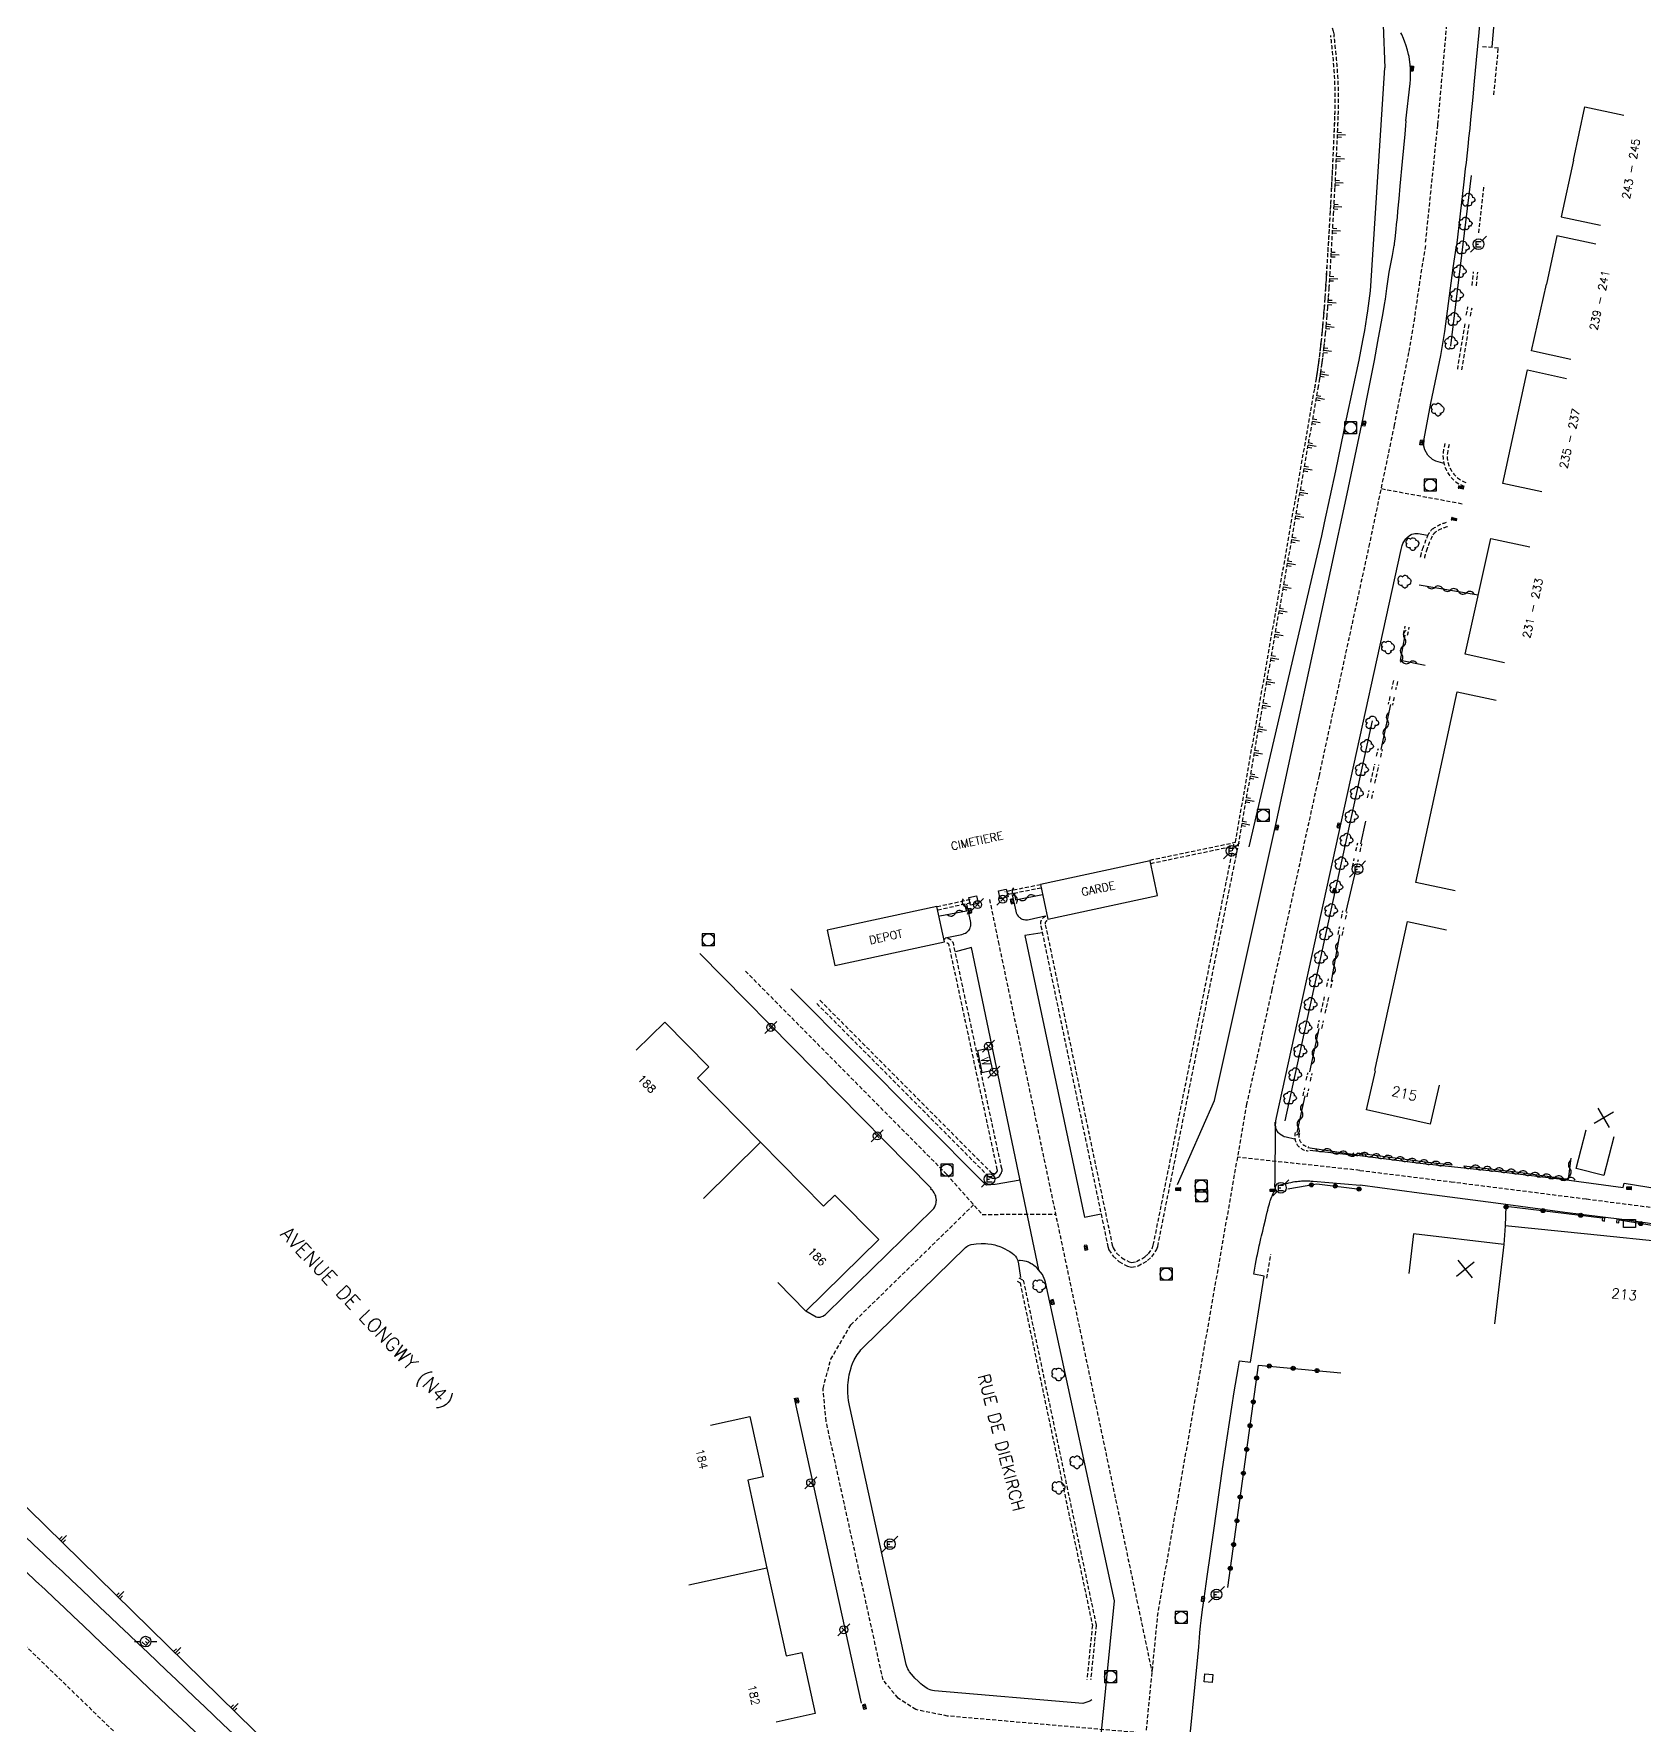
# Model space of a CAD drawing. Header units: millimetres. Extents: x 253999 to 255001, y 43000 to 44000.
# Drawn here: x 254404.2 to 254605.4, y 43141 to 43352.4 of the extents above; entities that cross this region are included whole.
import ezdxf
from ezdxf.enums import TextEntityAlignment as Align

# ---------------------------------------------------------------- set-up
doc = ezdxf.new("R2010")
doc.units = ezdxf.units.MM
doc.linetypes.add('DASHED', pattern=[0.75, 0.5, -0.25])
doc.layers.get('0').update_dxf_attribs({"linetype": 'CONTINUOUS'})
for name, color, linetype in [('W0001', 6, 'DASHED'), ('W0008', 7, 'CONTINUOUS'), ('W0100', 7, 'CONTINUOUS'), ('W0112', 1, 'DASHED'), ('W0211', 2, 'CONTINUOUS'), ('W0300', 7, 'CONTINUOUS'), ('W0302', 3, 'CONTINUOUS'), ('W0310', 3, 'CONTINUOUS'), ('W0322', 7, 'CONTINUOUS'), ('W0400', 7, 'CONTINUOUS'), ('W0420', 7, 'CONTINUOUS'), ('W0454', 7, 'CONTINUOUS'), ('W0471', 7, 'CONTINUOUS'), ('W0851', 7, 'CONTINUOUS'), ('W0984', 7, 'CONTINUOUS'), ('W0989', 7, 'CONTINUOUS'), ('W0991', 7, 'CONTINUOUS'), ('W1102', 7, 'CONTINUOUS'), ('W1471', 7, 'CONTINUOUS')]:
    doc.layers.add(name, color=color, linetype=linetype)
doc.styles.get("Standard").update_dxf_attribs({"font": 'romans.shx', "width": 0.85})

# ---------------------------------------------------------------- blocks, each defined once
blk = doc.blocks.new('T1471')
at = {"color": 0, "linetype": 'Continuous', "flags": 128}
blk.add_lwpolyline([(-0.75, -0.5), (-0.75, 0.5), (0.75, 0.5), (0.75, -0.5), (-0.75, -0.5)], dxfattribs=at)
blk = doc.blocks.new('T400')
for p, q in [((-0.15, 0.3), (0.15, 0.3)), ((-0.15, -0.25), (-0.15, 0.3)), ((-0.15, 0.15), (0.15, 0.15)), ((-0.15, 0), (0.15, 0)), ((0.15, 0.3), (0.15, -0.25)), ((-0.15, -0.15), (0.15, -0.15)), ((-0.15, -0.25), (-0.15, -0.3)), ((-0.15, -0.3), (0.15, -0.3)), ((0.15, -0.3), (0.15, -0.25))]:
    blk.add_line(p, q)
blk = doc.blocks.new('t991o')
at = {"color": 0, "linetype": 'Continuous'}
for p, q in [((-1, 1), (1, -1)), ((-1, -1), (1, 1))]:
    blk.add_line(p, q, dxfattribs=at)
blk = doc.blocks.new('t322o')
at = {"color": 0, "linetype": 'Continuous'}
for radius in [0.25, 0.15]:
    blk.add_circle((0, 0), radius, dxfattribs=at)
blk = doc.blocks.new('t310o')
at = {"color": 0, "linetype": 'Continuous'}
for centre, start, end in [((-0.5, 0.38), 216.8699, 323.1304), ((0.5, -0.37), 36.8699, 143.1303)]:
    blk.add_arc(centre, 0.625, start, end, dxfattribs=at)
blk = doc.blocks.new('T471')
for p, q in [((-0.333334, 0.333334), (-0.333334, -0.333334)), ((-0.333334, 0.333334), (0.333334, 0.333334)), ((-0.333334, 0), (0, 0)), ((0.500001, 0.500001), (1.000002, 1.000002)), ((-0.500001, -0.500001), (-1.000002, -1.000002)), ((-0.333334, -0.333334), (0.333334, -0.333334))]:
    blk.add_line(p, q)
blk.add_ellipse((0, 0), major_axis=(0.471405, 0.471405), ratio=1, start_param=5.4977871438, end_param=11.780972451)
blk = doc.blocks.new('t211o')
at = {"color": 0, "linetype": 'Continuous'}
for p, q in [((-0.29, 0.5), (-0.29, 0)), ((0, 1), (0, 0)), ((0.29, 0.5), (0.29, 0))]:
    blk.add_line(p, q, dxfattribs=at)
blk = doc.blocks.new('T454')
for p, q in [((-0.25, 0.25), (0.25, -0.25)), ((-0.25, -0.25), (0.25, 0.25)), ((0.75, 0.75), (0.375, 0.375)), ((-0.375, -0.375), (-0.75, -0.75))]:
    blk.add_line(p, q)
blk.add_ellipse((0, 0), major_axis=(0.354, 0.354), ratio=1, start_param=5.497787143782138, end_param=11.78097245096172)
blk = doc.blocks.new('T300')
for p, q in [((-0.8, 0.51), (-0.86, 0.34)), ((-0.86, 0.34), (-0.86, 0.17)), ((-0.86, 0.17), (-0.74, 0.06)), ((-0.69, 0.63), (-0.8, 0.51)), ((-0.8, -0.06), (-0.74, 0.06)), ((-0.74, 0.06), (-0.69, 0.11)), ((-0.57, 0.69), (-0.69, 0.63)), ((-0.46, 0.69), (-0.57, 0.69)), ((-0.29, 0.63), (-0.46, 0.69)), ((-0.29, 0.63), (-0.17, 0.74)), ((-0.23, 0.57), (-0.29, 0.63)), ((-0.17, 0.74), (-0.06, 0.8)), ((-0.06, 0.8), (0.06, 0.8)), ((0.06, 0.8), (0.23, 0.74)), ((0.23, 0.74), (0.34, 0.63)), ((0.34, 0.63), (0.4, 0.51)), ((0.46, 0.46), (0.34, 0.46)), ((0.4, 0.51), (0.4, 0.46)), ((0.57, 0.4), (0.46, 0.46)), ((0.57, 0.4), (0.69, 0.29)), ((0.69, 0.29), (0.74, 0.17)), ((0.74, 0.06), (0.69, -0.17)), ((0.74, 0.17), (0.74, 0.06)), ((-0.8, -0.17), (-0.8, -0.06)), ((-0.8, -0.23), (-0.8, -0.17)), ((-0.74, -0.34), (-0.8, -0.23)), ((-0.69, -0.4), (-0.74, -0.34)), ((-0.51, -0.46), (-0.69, -0.4)), ((-0.4, -0.46), (-0.51, -0.46)), ((-0.4, -0.46), (-0.34, -0.46)), ((-0.34, -0.46), (-0.34, -0.4)), ((-0.34, -0.51), (-0.34, -0.46)), ((-0.29, -0.63), (-0.34, -0.51)), ((-0.17, -0.74), (-0.29, -0.63)), ((-0.06, -0.8), (-0.17, -0.74)), ((0.06, -0.8), (-0.06, -0.8)), ((0.17, -0.74), (0.06, -0.8)), ((0.23, -0.69), (0.17, -0.74)), ((0.29, -0.46), (0.23, -0.46)), ((0.29, -0.63), (0.23, -0.69)), ((0.46, -0.4), (0.29, -0.46)), ((0.34, -0.51), (0.29, -0.63)), ((0.34, -0.51), (0.34, -0.46)), ((0.57, -0.34), (0.46, -0.4)), ((0.63, -0.29), (0.57, -0.34)), ((0.69, -0.17), (0.63, -0.29))]:
    blk.add_line(p, q)
blk = doc.blocks.new('t112o')
at = {"color": 0, "linetype": 'Continuous'}
for p, q in [((-0.5, 0.5), (0.5, 0.5)), ((-0.5, -0.5), (-0.5, 0.5)), ((0.5, 0.5), (0.5, -0.5)), ((0.5, -0.5), (-0.5, -0.5))]:
    blk.add_line(p, q, dxfattribs=at)
blk = doc.blocks.new('T420')
for p, q in [((0.75, 0.75), (-0.75, 0.75)), ((-0.75, 0.75), (-0.75, -0.75)), ((0.75, 0.75), (0.75, -0.75)), ((0.75, -0.75), (-0.75, -0.75))]:
    blk.add_line(p, q)
blk.add_ellipse((0, 0), major_axis=(-0.53, 0.53), ratio=1, start_param=3.926991, end_param=10.210176)
blk = doc.blocks.new('T851')
for p, q in [((-0.25, -0.15), (0, 0.32)), ((0, 0.32), (0.25, -0.15)), ((-0.25, -0.15), (0.25, -0.15))]:
    blk.add_line(p, q)
for major_axis in [(-0.106, 0.106), (-0.0354, 0.0354), (-0.0236, 0.0236)]:
    blk.add_ellipse((0, 0), major_axis=major_axis, ratio=1, start_param=3.926991, end_param=10.210176)

msp = doc.modelspace()

# ---------------------------------------------------------------- linework, layer by layer
at = {"layer": 'W0001'}
msp.add_line((254582.64, 43293.6), (254572.5, 43295.49), dxfattribs=at)
at = {"layer": 'W0001', "flags": 128}
msp.add_lwpolyline([(254452.42, 43103.22), (254314.15, 43237.19), (254293.03, 43266.35), (254244.06, 43321.6), (254232.18, 43337.44), (254216.23, 43354.57), (254147.93, 43441.72), (254082.21, 43535.34), (254048.99, 43586.76), (254030.56, 43620.14), (254018.82, 43645.36), (254012.18, 43661.08), (254007.82, 43671.83)], dxfattribs=at)
at = {"layer": 'W0001'}
for points in [[(254578.09, 43326.3), (254579.61, 43341.01), (254583.06, 43379.17)], [(254578.05, 43325.9), (254577.33, 43321.37), (254576.68, 43316.84), (254575.96, 43312.52), (254574.95, 43307.51), (254574.16, 43303.44), (254571.07, 43288.66), (254564.77, 43259.68), (254558.88, 43232.9), (254555.73, 43218.62), (254544.62, 43155.06), (254540.02, 43108.46), (254535.82, 43065.91)], [(254523.6, 43244.19), (254524.7, 43238.91), (254543.89, 43147.66)], [(254493.11, 43235.24), (254518.24, 43209.85), (254522.68, 43204.83), (254531.86, 43204.86)], [(254569.87, 43210.33), (254554.57, 43211.96)], [(254569.87, 43210.33), (254581.26, 43208.91), (254598.18, 43206.76), (254614.75, 43204.63), (254629.94, 43202.6), (254635.35, 43201.35), (254642.29, 43199.71), (254647.42, 43198.49), (254650.19, 43197.63), (254655.76, 43195.56), (254663.11, 43192.53), (254672.93, 43188.44), (254678.32, 43186.06), (254682.87, 43184.32), (254688.32, 43182.66), (254693.1, 43181.43), (254699.73, 43180.34), (254705.26, 43179.75), (254711.13, 43179.42), (254720.03, 43179.29), (254725.5, 43179.19), (254730.72, 43179.51)], [(254543.13, 43139.98), (254518.38, 43142.14), (254514.39, 43142.94), (254512.18, 43144.39), (254510.31, 43146.66), (254503.2, 43179), (254502.81, 43183.08), (254503.79, 43186.72), (254506.28, 43191.02), (254521.62, 43206.03)]]:
    msp.add_lwpolyline(points, dxfattribs=at)
at = {"layer": 'W0008'}
for p, q in [((254580.35, 43298.71), (254580.24, 43298.72)), ((254577.14, 43289.91), (254578.31, 43289.72)), ((254559.47, 43216.92), (254575.02, 43287.92)), ((254521.23, 43241.53), (254520.76, 43243.61)), ((254526.44, 43244.78), (254526.88, 43242.71)), ((254528.57, 43241.68), (254530.57, 43242.15)), ((254518.06, 43239.4), (254520.14, 43239.82)), ((254561.72, 43214.25), (254560.65, 43214.47)), ((254569.62, 43212.13), (254563.61, 43212.81)), ((254564.05, 43208.97), (254569.89, 43208.49)), ((254559.67, 43208.46), (254560.6, 43208.68)), ((254503.35, 43192.51), (254516.46, 43205.34)), ((254507.8, 43188.16), (254520.61, 43200.68)), ((254527.18, 43198.91), (254527.48, 43196.94)), ((254507.62, 43143.76), (254499.23, 43181.88)), ((254513.21, 43148.58), (254506.11, 43180.94)), ((254541.43, 43066.39), (254549.63, 43149.52))]:
    msp.add_line(p, q, dxfattribs=at)
at = {"layer": 'W0008', "flags": 128}
for points in [[(254254.06, 43366.49), (254247.35, 43354.77), (254243.12, 43347.91, 0.0746), (254240.89, 43342, 0.0817), (254241.25, 43335.63, 0.0076), (254242.45, 43329.55), (254244.8, 43326.91, -0.0039), (254257.52, 43312.14, 0.0032), (254266.33, 43302.07, 0.0042), (254296.62, 43268.38, 0.0044), (254319.05, 43244.23, 0.0039), (254342.83, 43219.57, 0.0038), (254368.37, 43193.76, 0.005), (254390.23, 43172.47, -0.0019), (254428.09, 43136.61), (254457.29, 43108.32), (254457.72, 43108.79), (254572.14, 43000)], [(254241.74, 43334.81), (254247.13, 43328.98, -0.0099), (254259.89, 43314.17, 0.0048), (254268.67, 43304.13, 0.0036), (254298.92, 43270.48, 0.0045), (254321.31, 43246.38, 0.0039), (254345.06, 43221.75, 0.0038), (254370.57, 43195.98, 0.005), (254392.38, 43174.73, -0.0019), (254430.26, 43138.85), (254457.16, 43112.79)]]:
    msp.add_lwpolyline(points, format="xyb", dxfattribs=at)
at = {"layer": 'W0008'}
for points in [[(254584.87, 43354.19), (254584.82, 43353.62), (254584.72, 43352.5), (254584.41, 43349.12), (254584.12, 43345.98), (254583.97, 43344.42), (254583.82, 43342.85), (254583.74, 43342.07), (254583.65, 43341.15), (254583.59, 43340.54), (254583.46, 43339.32), (254583.4, 43338.71), (254583.27, 43337.5), (254583.13, 43336.28), (254583.04, 43335.47), (254582.86, 43333.85), (254581.96, 43325.87)], [(254576.14, 43346.16), (254576.18, 43346.65), (254576.19, 43346.98), (254576.21, 43347.64), (254576.2, 43347.94), (254576.16, 43348.54), (254576.08, 43349.13), (254576.01, 43349.53), (254575.95, 43349.79), (254575.81, 43350.32), (254575.61, 43350.98), (254575.5, 43351.31), (254575.31, 43351.79), (254575.11, 43352.26), (254574.99, 43352.49)], [(254575.63, 43341.47), (254576.14, 43346.16)], [(254575.63, 43341.47), (254575.58, 43340.91), (254575.48, 43339.8), (254575.16, 43336.42), (254574.87, 43333.3), (254574.73, 43331.74), (254574.58, 43330.19), (254574.51, 43329.42), (254574.42, 43328.52), (254574.36, 43327.93), (254574.23, 43326.73), (254574.17, 43326.14), (254574.14, 43325.92)], [(254566.25, 43285.36), (254568.3, 43294.86), (254569.3, 43299.62), (254570.28, 43304.38), (254570.76, 43306.76), (254571.68, 43311.53), (254572.13, 43313.92), (254572.78, 43317.51), (254572.95, 43318.52), (254573.06, 43319.2), (254573.26, 43320.55), (254573.52, 43322.58), (254573.93, 43324.66), (254574.14, 43325.92)], [(254580.24, 43298.72), (254579.35, 43298.94), (254578.93, 43299.17), (254578.37, 43299.71), (254577.99, 43300.38), (254577.88, 43300.83), (254577.89, 43301.73), (254578.74, 43306.2), (254579.99, 43312.16), (254580.48, 43315.16), (254581.54, 43323.13), (254581.96, 43325.87)], [(254575.02, 43287.92), (254575.11, 43288.25), (254575.16, 43288.42), (254575.25, 43288.66), (254575.37, 43288.89), (254575.44, 43289.01), (254575.6, 43289.23), (254575.7, 43289.34), (254575.87, 43289.5), (254576, 43289.6), (254576.09, 43289.67), (254576.28, 43289.77), (254576.37, 43289.82), (254576.56, 43289.88), (254576.75, 43289.92), (254576.88, 43289.92), (254576.97, 43289.92), (254577.14, 43289.91)], [(254547.09, 43208.58), (254551.72, 43219.07), (254559.37, 43253.54), (254566.25, 43285.36)], [(254520.14, 43239.82), (254520.36, 43239.87), (254520.46, 43239.91), (254520.61, 43239.99), (254520.76, 43240.08), (254520.82, 43240.13), (254520.95, 43240.25), (254521.01, 43240.32), (254521.09, 43240.44), (254521.16, 43240.56), (254521.2, 43240.64), (254521.25, 43240.8), (254521.27, 43240.88), (254521.28, 43241.04), (254521.28, 43241.21), (254521.27, 43241.31), (254521.23, 43241.53)], [(254526.88, 43242.71), (254526.94, 43242.51), (254526.98, 43242.41), (254527.06, 43242.27), (254527.2, 43242.08), (254527.32, 43241.96), (254527.39, 43241.91), (254527.5, 43241.83), (254527.62, 43241.77), (254527.69, 43241.73), (254527.85, 43241.68), (254527.93, 43241.66), (254528.09, 43241.64), (254528.25, 43241.63), (254528.36, 43241.64), (254528.57, 43241.68)], [(254530.18, 43240.02), (254528.04, 43239.66), (254535.47, 43204.48), (254537.56, 43204.89)], [(254516.48, 43207.82), (254516.25, 43208.04), (254516.34, 43208.12), (254487.42, 43237.44)], [(254529.79, 43197.92), (254521.37, 43238.16), (254519.35, 43237.63)], [(254527.43, 43209.1), (254524.3, 43208.56), (254523.27, 43208.48), (254523.16, 43208.54), (254498.79, 43233.03)], [(254559.23, 43208.23), (254559.27, 43209.23), (254559.35, 43215.35), (254559.3, 43216.34)], [(254560.65, 43214.47), (254560.42, 43214.53), (254560.27, 43214.6), (254560.08, 43214.71), (254559.98, 43214.78), (254559.79, 43214.94), (254559.71, 43215.04), (254559.56, 43215.24), (254559.5, 43215.35), (254559.43, 43215.52), (254559.39, 43215.68), (254559.37, 43215.78), (254559.35, 43215.99), (254559.36, 43216.3), (254559.39, 43216.51), (254559.47, 43216.92)], [(254569.86, 43212.17), (254577.41, 43211.24), (254587.18, 43210.21), (254594.75, 43209.26), (254602.77, 43208.18), (254602.88, 43208.73), (254609.84, 43207.59)], [(254560.6, 43208.68), (254560.73, 43208.71), (254560.98, 43208.77), (254561.24, 43208.82), (254561.41, 43208.86), (254561.52, 43208.88), (254561.75, 43208.92), (254561.89, 43208.94), (254561.95, 43208.95), (254562.05, 43208.96), (254562.21, 43208.98), (254562.36, 43209), (254562.43, 43209), (254562.58, 43209.02), (254562.66, 43209.02), (254562.77, 43209.03), (254562.93, 43209.03), (254563, 43209.03), (254563.12, 43209.03), (254563.29, 43209.03), (254563.44, 43209.03), (254563.51, 43209.02), (254563.63, 43209.01), (254563.8, 43209), (254563.97, 43208.98), (254564.05, 43208.97)], [(254516.46, 43205.34), (254516.58, 43205.47), (254516.65, 43205.57), (254516.77, 43205.78), (254516.82, 43205.89), (254516.9, 43206.12), (254516.93, 43206.28), (254516.96, 43206.49), (254516.97, 43206.59), (254516.96, 43206.82), (254516.92, 43207.02), (254516.89, 43207.13), (254516.83, 43207.29), (254516.71, 43207.52), (254516.56, 43207.72), (254516.48, 43207.82)], [(254556.8, 43198.36), (254556.84, 43198.59), (254556.93, 43199.05), (254557.02, 43199.52), (254557.08, 43199.82), (254557.13, 43200.03), (254557.21, 43200.44), (254557.31, 43200.9), (254557.38, 43201.21), (254557.52, 43201.82), (254557.59, 43202.13), (254557.74, 43202.74), (254557.88, 43203.35), (254558.08, 43204.17), (254558.17, 43204.58), (254558.3, 43205.11), (254558.36, 43205.37), (254558.43, 43205.64), (254558.46, 43205.77), (254558.53, 43206.03), (254558.57, 43206.16), (254558.63, 43206.36), (254558.68, 43206.53), (254558.71, 43206.61), (254558.76, 43206.74), (254558.8, 43206.87), (254558.83, 43206.93), (254558.88, 43207.06), (254558.9, 43207.12), (254558.94, 43207.22), (254559.34, 43208.15)], [(254609.53, 43203.21), (254602.59, 43204.18), (254595.48, 43205.06), (254586.84, 43206.25), (254577.26, 43207.5), (254569.89, 43208.49)], [(254520.61, 43200.68), (254520.78, 43200.82), (254520.91, 43200.89), (254520.99, 43200.94), (254521.18, 43201.01), (254521.33, 43201.06), (254521.63, 43201.12), (254521.95, 43201.16), (254522.56, 43201.19), (254522.93, 43201.2), (254523.12, 43201.19), (254523.41, 43201.17), (254523.84, 43201.11), (254524.27, 43201.02), (254524.48, 43200.96), (254524.91, 43200.81), (254525.12, 43200.72), (254525.44, 43200.57), (254525.9, 43200.32), (254526.13, 43200.19), (254526.45, 43199.97), (254526.64, 43199.82), (254526.73, 43199.74), (254526.85, 43199.61), (254526.98, 43199.42), (254527.04, 43199.32), (254527.11, 43199.17), (254527.16, 43199), (254527.18, 43198.91)], [(254530.59, 43196.35), (254530.52, 43196.62), (254530.45, 43196.8), (254530.3, 43197.13), (254530.21, 43197.3), (254529.99, 43197.61), (254529.74, 43197.91), (254529.55, 43198.1), (254529.42, 43198.22), (254529.13, 43198.46), (254528.95, 43198.59), (254528.83, 43198.66), (254528.59, 43198.79), (254528.46, 43198.84), (254528.21, 43198.93), (254527.96, 43198.99), (254527.78, 43199.02), (254527.43, 43199.07), (254527.37, 43199.06), (254527.29, 43199.04), (254527.25, 43199.05)], [(254530.2, 43065.43), (254539.23, 43156.54), (254530.59, 43196.35)], [(254554.66, 43185.55), (254554.84, 43186.55), (254556.2, 43186.36), (254557.91, 43197.13), (254556.61, 43197.34), (254556.8, 43198.36)], [(254500.68, 43192.76), (254501.97, 43192.04), (254502.12, 43191.99), (254502.22, 43191.97), (254502.3, 43191.97), (254502.44, 43191.99), (254502.55, 43192.01), (254502.77, 43192.1), (254502.99, 43192.22), (254503.12, 43192.31), (254503.35, 43192.51)], [(254506.11, 43180.94), (254506, 43181.57), (254505.95, 43181.99), (254505.91, 43182.56), (254505.9, 43182.85), (254505.92, 43183.49), (254505.94, 43183.81), (254506.02, 43184.45), (254506.08, 43184.77), (254506.19, 43185.24), (254506.31, 43185.67), (254506.38, 43185.88), (254506.5, 43186.19), (254506.71, 43186.65), (254506.96, 43187.09), (254507.09, 43187.3), (254507.39, 43187.7), (254507.55, 43187.89), (254507.8, 43188.16)], [(254549.63, 43149.52), (254549.75, 43150.81), (254549.9, 43152.55), (254549.98, 43153.41), (254550.06, 43154.09), (254550.23, 43155.46), (254550.41, 43156.83), (254550.81, 43159.56), (254551.62, 43165.34), (254552.72, 43173.05), (254553.28, 43176.9), (254553.88, 43180.75), (254554.18, 43182.67), (254554.66, 43185.55)], [(254516.75, 43145.3), (254516.49, 43145.34), (254516.32, 43145.39), (254516.21, 43145.43), (254516, 43145.52), (254515.84, 43145.6), (254515.54, 43145.79), (254515.25, 43146.01), (254515.05, 43146.17), (254514.68, 43146.51), (254514.29, 43146.88), (254514.11, 43147.07), (254513.85, 43147.36), (254513.63, 43147.66), (254513.53, 43147.82), (254513.41, 43148.03), (254513.36, 43148.14), (254513.29, 43148.32), (254513.21, 43148.58)], [(254536.37, 43144.15), (254536.12, 43143.99), (254535.26, 43143.69), (254516.75, 43145.3)]]:
    msp.add_lwpolyline(points, dxfattribs=at)
at = {"layer": 'W0100'}
for p, q in [((254523.4, 43225.54), (254522.1, 43225.26)), ((254522.1, 43225.26), (254522.65, 43222.57)), ((254524.01, 43222.85), (254523.4, 43225.54)), ((254522.65, 43222.57), (254524.01, 43222.85))]:
    msp.add_line(p, q, dxfattribs=at)
for points in [[(254596.54, 43336.58), (254597.98, 43343.23), (254602.86, 43342.17)], [(254596.54, 43336.58), (254595.03, 43329.5), (254599.92, 43328.46)], [(254599.36, 43326.05), (254594.48, 43327.1), (254593.17, 43321.06)], [(254596.21, 43311.67), (254591.33, 43312.75), (254593.17, 43321.06)], [(254592.59, 43295.11), (254587.71, 43296.17), (254590.79, 43310.35), (254595.68, 43309.29)], [(254587.93, 43273.77), (254583.04, 43274.84), (254586.21, 43289.31), (254591.09, 43288.24)], [(254581.76, 43245.25), (254576.87, 43246.31), (254582.02, 43270.14), (254586.9, 43269.08)], [(254571.73, 43222.8), (254575.83, 43241.45), (254580.71, 43240.37)], [(254497.17, 43196.33), (254500.67, 43192.75), (254509.79, 43201.69), (254504.3, 43207.25), (254502.87, 43205.85), (254494.99, 43213.85), (254487.12, 43221.85), (254488.54, 43223.25), (254483.04, 43228.86), (254479.47, 43225.35)], [(254579.77, 43220.98), (254578.67, 43216.1), (254570.71, 43217.89), (254571.81, 43222.77)], [(254601.58, 43214.52), (254600.35, 43209.68), (254596.89, 43210.56), (254598.12, 43215.4)], [(254608.35, 43196.3), (254608.86, 43201.27), (254598.31, 43202.34), (254588.03, 43203.38), (254587.86, 43201.08), (254576.58, 43202.41), (254575.99, 43197.45)], [(254488.77, 43178.48), (254493.65, 43179.58), (254495.35, 43172.05), (254493.4, 43171.61), (254495.81, 43160.64), (254498.22, 43149.66), (254500.17, 43150.09), (254501.85, 43142.44), (254496.97, 43141.37)]]:
    msp.add_lwpolyline(points, dxfattribs=at)
for points in [[(254530.89, 43241.74), (254544.6, 43244.66), (254543.68, 43248.99), (254529.98, 43246.04)], [(254503.34, 43240.34), (254504.3, 43235.92), (254517.99, 43238.89), (254517.04, 43243.29)]]:
    msp.add_lwpolyline(points, close=True, dxfattribs=at)
at = {"layer": 'W0112'}
for p, q in [((254583.89, 43320.91), (254584.07, 43322.63)), ((254584.42, 43320.85), (254584.6, 43322.57)), ((254583.17, 43317.19), (254583.37, 43318.22)), ((254583.69, 43317.09), (254583.89, 43318.12)), ((254582.09, 43310.43), (254583.04, 43316.28)), ((254582.62, 43310.35), (254583.56, 43316.19)), ((254575.32, 43277.3), (254575.54, 43278.32)), ((254575.83, 43277.19), (254576.05, 43278.21)), ((254574.07, 43271.54), (254573.83, 43270.47)), ((254574.58, 43271.42), (254574.34, 43270.36)), ((254573.62, 43269.55), (254573.41, 43268.59)), ((254574.14, 43269.44), (254573.93, 43268.48)), ((254571.95, 43262.09), (254572.18, 43263.06)), ((254572.47, 43261.97), (254572.69, 43262.94)), ((254571.23, 43258.83), (254571.74, 43261.11)), ((254571.74, 43258.72), (254572.25, 43260.99)), ((254570.84, 43256.9), (254571.04, 43257.82)), ((254571.36, 43256.78), (254571.56, 43257.71)), ((254569.37, 43250.25), (254569.61, 43251.24)), ((254568.95, 43248.29), (254569.17, 43249.29)), ((254569.47, 43248.18), (254569.69, 43249.17)), ((254569.89, 43250.13), (254570.12, 43251.12)), ((254529.99, 43246.02), (254525.54, 43245.13)), ((254530.07, 43245.61), (254525.63, 43244.73)), ((254517.05, 43243.29), (254521.26, 43244.22)), ((254517.14, 43242.88), (254521.35, 43243.82)), ((254567.15, 43239.82), (254567.36, 43240.81)), ((254567.56, 43241.84), (254567.76, 43242.76)), ((254567.67, 43239.7), (254567.88, 43240.69)), ((254568.08, 43241.72), (254568.28, 43242.64)), ((254565.03, 43230.08), (254565.51, 43232.28)), ((254565.73, 43233.29), (254565.96, 43234.26)), ((254566.24, 43233.17), (254566.48, 43234.13)), ((254565.55, 43229.97), (254566.03, 43232.17)), ((254564.62, 43228.16), (254564.81, 43229.12)), ((254565.14, 43228.06), (254565.33, 43229.02)), ((254563.18, 43221.6), (254563.4, 43222.56)), ((254563.69, 43221.48), (254563.91, 43222.44)), ((254562.77, 43219.65), (254563, 43220.65)), ((254563.28, 43219.53), (254563.51, 43220.53)), ((254600.19, 43204.44), (254600.13, 43204.05)), ((254600.48, 43204.4), (254600.19, 43204.44)), ((254601.97, 43204.22), (254601.93, 43203.82)), ((254602.26, 43204.18), (254601.97, 43204.22)), ((254558.26, 43196.85), (254558.76, 43199.84))]:
    msp.add_line(p, q, dxfattribs=at)
for points in [[(254541.87, 43392.39), (254544.17, 43393.6), (254553.24, 43379.75), (254556.4, 43374.71), (254559.11, 43370.13), (254560.25, 43368.12), (254562.42, 43363.93), (254564.37, 43359.41), (254565.35, 43356.72), (254566.54, 43352.67), (254566.64, 43352.2)], [(254586.62, 43344.74), (254587.17, 43350.56), (254585.18, 43350.75)], [(254564.25, 43308.1), (254564.51, 43309.66), (254564.66, 43310.69), (254564.76, 43311.39), (254564.93, 43312.78), (254565.05, 43313.82), (254565.26, 43315.92), (254565.44, 43318.02), (254565.54, 43319.42), (254565.72, 43322.22), (254566.08, 43328.16), (254566.24, 43331.12), (254566.48, 43335.57), (254566.68, 43340.02), (254566.76, 43342.25), (254566.78, 43342.74)], [(254584.74, 43327.47), (254585.38, 43333.44)], [(254543.66, 43249.1), (254554.33, 43251.33), (254564.25, 43308.1)], [(254543.74, 43248.69), (254554.69, 43250.98), (254564.66, 43308.03)], [(254600.13, 43204.05), (254600.42, 43204), (254600.48, 43204.4)], [(254601.93, 43203.82), (254602.22, 43203.79), (254602.26, 43204.18)], [(254527.06, 43196.49), (254527.42, 43196.29), (254536.46, 43153.48), (254535.78, 43146.71)], [(254527.29, 43196.89), (254527.83, 43196.59), (254536.93, 43153.51), (254536.24, 43146.67)]]:
    msp.add_lwpolyline(points, dxfattribs=at)
for points in [[(254564.25, 43308.1, 0.000891), (254564.41, 43309.05, 0.001411), (254564.51, 43309.66, 0.002662), (254564.57, 43310.06, 0.001728), (254564.66, 43310.69, 0.000794), (254564.71, 43311.05, 0.000827), (254564.76, 43311.39, 0.00198), (254564.84, 43312, 0.00158), (254564.93, 43312.78, 0.001438), (254564.98, 43313.2, 0.000966), (254565.05, 43313.82, 0.002439), (254565.16, 43314.81, 0.002186), (254565.26, 43315.92, 0.001625), (254565.36, 43317.03, 0.001834), (254565.44, 43318.02, 0.000696), (254565.5, 43318.85, 0.00101), (254565.54, 43319.42, 0.001158), (254565.62, 43320.55, 0.000787), (254565.73, 43322.22, 0.000665), (254565.9, 43325.12, 0.000633), (254566.08, 43328.16, 0.000234), (254566.17, 43329.76, 0.000277), (254566.25, 43331.12, 0.000797), (254566.36, 43333.19, 0.000691), (254566.48, 43335.57, 0.000972), (254566.51, 43336.3, 0.000189), (254566.68, 43340.02, 0.001321), (254566.68, 43340.07, 0.000031), (254566.76, 43342.25, 0.02322), (254566.73, 43346.71, 0.019008), (254566.23, 43352.14, 0.019008)], [(254564.66, 43308.03), (254564.66, 43308.03, 0.000891), (254564.82, 43308.99, 0.001411), (254564.92, 43309.59, 0.002662), (254564.98, 43310, 0.001728), (254565.07, 43310.64, 0.000794), (254565.12, 43310.99, 0.000827), (254565.17, 43311.33, 0.00198), (254565.25, 43311.95, 0.00158), (254565.34, 43312.73, 0.001438), (254565.39, 43313.15, 0.000966), (254565.46, 43313.78, 0.002439), (254565.57, 43314.77, 0.002186), (254565.67, 43315.88, 0.001625), (254565.77, 43316.99, 0.001834), (254565.85, 43317.98, 0.000696), (254565.91, 43318.82, 0.00101), (254565.95, 43319.39, 0.001158), (254566.03, 43320.52, 0.000787), (254566.14, 43322.2, 0.000665), (254566.31, 43325.09, 0.000633), (254566.49, 43328.13, 0.000234), (254566.58, 43329.74, 0.000277), (254566.66, 43331.1, 0.000797), (254566.77, 43333.17, 0.000691), (254566.89, 43335.55, 0.000972), (254566.92, 43336.28, 0.000189), (254567.09, 43340.01, 0.001321), (254567.09, 43340.06, 0.000031), (254567.18, 43342.23, 0.02322), (254567.14, 43346.73, 0.019008), (254566.64, 43352.2)], [(254580.5, 43301.17), (254580.33, 43300.42, 0.38118), (254583.04, 43295.77, 0.38118)], [(254581.02, 43301.05), (254580.85, 43300.3, 0.380624), (254583.21, 43296.27, 0.380624)], [(254577.41, 43286.95, -0.002944), (254577.45, 43287.12, -0.004662), (254577.47, 43287.22, -0.027756), (254577.78, 43288.24, -0.017673), (254578.42, 43289.8, -0.142576), (254579.07, 43290.55, -0.079076), (254580.67, 43291.28)], [(254577.93, 43286.84, -0.002944), (254577.96, 43287, -0.004662), (254577.98, 43287.09, -0.027756), (254578.28, 43288.06, -0.017673), (254578.9, 43289.58, -0.142576), (254579.36, 43290.11, -0.079076), (254580.81, 43290.76, -0.079076)], [(254530.63, 43242.07, 0.428014), (254530.03, 43240.86), (254538.39, 43200.83), (254538.52, 43200.4), (254539.05, 43199.61), (254539.78, 43198.93), (254540.86, 43198.36), (254541.34, 43198.25), (254542.16, 43198.39), (254543.35, 43199.05), (254543.89, 43199.54), (254544.47, 43200.38), (254544.62, 43200.83), (254554.69, 43250.98)], [(254530.8, 43241.52, 0.454308), (254530.58, 43241.02), (254538.94, 43200.97), (254539.04, 43200.65), (254539.49, 43199.98), (254540.12, 43199.4), (254541.06, 43198.9), (254541.35, 43198.83), (254541.96, 43198.93), (254543.02, 43199.52), (254543.46, 43199.92), (254543.96, 43200.64), (254544.07, 43200.98), (254554.13, 43251.09)], [(254502.03, 43231.18), (254523.4, 43209.66), (254523.51, 43209.57), (254523.69, 43209.46), (254523.78, 43209.42), (254523.94, 43209.37), (254524.02, 43209.36), (254524.18, 43209.34), (254524.26, 43209.34), (254524.38, 43209.35), (254524.53, 43209.39), (254524.6, 43209.43), (254524.7, 43209.49), (254524.8, 43209.57), (254524.84, 43209.61), (254524.98, 43209.8), (254525.04, 43209.89), (254525.11, 43210.03), (254525.16, 43210.17), (254525.17, 43210.24), (254525.18, 43210.38), (254525.17, 43210.45), (254525.14, 43210.55), (254519.15, 43238.46, 0.530488), (254517.93, 43239.22)], [(254502.43, 43231.58), (254523.79, 43210.08), (254523.85, 43210.03), (254523.95, 43209.97), (254523.98, 43209.96), (254524.08, 43209.93), (254524.1, 43209.92), (254524.2, 43209.91), (254524.22, 43209.91), (254524.27, 43209.92), (254524.34, 43209.93), (254524.37, 43209.95), (254524.4, 43209.98), (254524.4, 43209.98), (254524.51, 43210.12), (254524.54, 43210.17), (254524.58, 43210.25), (254524.6, 43210.31), (254524.6, 43210.35), (254524.58, 43210.42), (254518.58, 43238.4, 0.570023), (254518.16, 43238.69, 0.570023)], [(254561.8, 43215.08, 0.481661), (254563.42, 43212.77, 0.481661)], [(254562.31, 43214.93, 0.481661), (254563.45, 43213.3, 0.481661)]]:
    msp.add_lwpolyline(points, format="xyb", dxfattribs=at)
at = {"layer": 'W0211'}
msp.add_line((254556.05, 43250.78), (254565.1, 43289.62), dxfattribs=at)
for points in [[(254568.47, 43367.52), (254568.71, 43367.13), (254569.15, 43366.34), (254569.56, 43365.54), (254569.81, 43364.99), (254569.98, 43364.62), (254570.29, 43363.87), (254570.52, 43363.26), (254570.66, 43362.85), (254570.93, 43362.03), (254571.06, 43361.62), (254571.29, 43360.78), (254571.51, 43359.95), (254571.92, 43358.26), (254572.42, 43356.13), (254572.56, 43355.41), (254572.63, 43355.06), (254572.73, 43354.34), (254572.77, 43353.98), (254572.8, 43353.44), (254573.01, 43348.09)], [(254586.41, 43350.75), (254587.17, 43360.01)], [(254565.1, 43289.62), (254565.47, 43291.24), (254566.18, 43294.48), (254566.87, 43297.73), (254568.2, 43304.24), (254569.77, 43311.59), (254570.25, 43314.05), (254570.48, 43315.28), (254570.75, 43316.93), (254570.87, 43317.75), (254571.04, 43318.99), (254571.18, 43320.23), (254571.25, 43320.86), (254573.01, 43348.09)]]:
    msp.add_lwpolyline(points, dxfattribs=at)
at = {"layer": 'W0211', "flags": 128}
msp.add_lwpolyline([(254275.47, 43300.45), (254347.06, 43223.38), (254460, 43112.63)], dxfattribs=at)
at = {"layer": 'W0302'}
msp.add_line((254560.52, 43216.53), (254571.46, 43266.52), dxfattribs=at)
msp.add_lwpolyline([(254581.21, 43313.34), (254581.22, 43313.36), (254583.8, 43334.65)], dxfattribs=at)
at = {"layer": 'W0310'}
for p, q in [((254577.27, 43283.51), (254584.64, 43282.26)), ((254572.55, 43262.93), (254573.75, 43268.53)), ((254566.32, 43233.97), (254567.36, 43239.78)), ((254563.64, 43222.65), (254564.8, 43228.07)), ((254562.03, 43215.07), (254563.04, 43219.63)), ((254569.55, 43212.24), (254563.39, 43213.15))]:
    msp.add_line(p, q, dxfattribs=at)
for points in [[(254578.03, 43273.41), (254574.93, 43274.04), (254575.55, 43277.23)], [(254526.72, 43244.9), (254526.85, 43244.12), (254530.24, 43244.8)], [(254520.5, 43243.6), (254520.73, 43242.72), (254517.39, 43242.09)], [(254581.4, 43210.99), (254578.38, 43211.33), (254569.52, 43212.46)], [(254582.86, 43210.88), (254589.38, 43210.15), (254595.92, 43209.24), (254596.27, 43211.85)]]:
    msp.add_lwpolyline(points, dxfattribs=at)
at = {"layer": 'W0322'}
for p, q in [((254570.01, 43251.15), (254570.61, 43253.98)), ((254568.14, 43242.67), (254569.39, 43247.99))]:
    msp.add_line(p, q, dxfattribs=at)
for points in [[(254560.88, 43208.01), (254564.51, 43208.64), (254569.86, 43207.98)], [(254588.05, 43203.39), (254588.14, 43205.87), (254600.15, 43204.39)], [(254612.67, 43198.6), (254612.94, 43202.37), (254602.29, 43204.12)], [(254553.36, 43158.22), (254557.2, 43186), (254567.51, 43185.05)]]:
    msp.add_lwpolyline(points, dxfattribs=at)
at = {"layer": 'W1102'}
for p, q in [((254494.99, 43213.85), (254487.87, 43206.83)), ((254587.86, 43201.08), (254586.68, 43191.15)), ((254495.81, 43160.64), (254486.04, 43158.49))]:
    msp.add_line(p, q, dxfattribs=at)

# ---------------------------------------------------------------- block references
at = {"layer": 'W0112'}
for p, rotation in [((254525.33, 43244.88), 192.6250153481582), ((254521.61, 43244.05), 12.6250153482649), ((254550.97, 43146.87), 174.0291317421087)]:
    msp.add_blockref('t112o', p, dxfattribs=dict(at, rotation=rotation))
at = {"layer": 'W0211'}
for p, rotation in [((254567.08, 43339.72), 267.4126685332869), ((254566.94, 43336.73), 267.4126685332869), ((254566.8, 43333.73), 267.0314514075598), ((254566.64, 43330.74), 266.7852878314795), ((254566.47, 43327.74), 266.5864496803406), ((254566.29, 43324.75), 266.5864496803406), ((254566.11, 43321.75), 266.2537557590717), ((254565.91, 43318.76), 265.7568874527421), ((254565.66, 43315.77), 264.3036033896012), ((254565.35, 43312.78), 263.5232135808213), ((254564.95, 43309.81), 261.6103177698306), ((254564.46, 43306.85), 260.0855455327325), ((254563.94, 43303.9), 260.0855455327325), ((254563.42, 43300.94), 260.0855455327325), ((254562.91, 43297.99), 260.0855455327325), ((254562.39, 43295.03), 260.0855455327325), ((254561.87, 43292.08), 260.0855455327325), ((254561.36, 43289.12), 260.0855455327325), ((254560.84, 43286.17), 260.0855455327325), ((254560.32, 43283.21), 260.0855455327325), ((254559.81, 43280.26), 260.0855455327325), ((254559.29, 43277.3), 260.0855455327325), ((254558.77, 43274.34), 260.0855455327325), ((254558.26, 43271.39), 260.0855455327325), ((254557.74, 43268.43), 260.0855455327325), ((254557.22, 43265.48), 260.0855455327325), ((254556.71, 43262.52), 260.0855455327325), ((254556.19, 43259.57), 260.0855455327325), ((254555.68, 43256.61), 260.0855455327325), ((254555.16, 43253.66), 260.0855455327325), ((254407.62, 43164), 315.5616046468511), ((254414.76, 43156.99), 315.5616046468511), ((254421.9, 43149.99), 315.5616046468511), ((254429.04, 43142.99), 315.5616046468511)]:
    msp.add_blockref('t211o', p, dxfattribs=dict(at, rotation=rotation))
at = {"layer": 'W0300'}
for p, rotation in [((254583.44, 43331.68), 83.09005887872418), ((254583.08, 43328.7), 83.09005887872418), ((254582.72, 43325.72), 83.09005887872418), ((254582.36, 43322.74), 83.09005887872418), ((254582, 43319.76), 83.09005887872418), ((254581.64, 43316.78), 83.09005887872418), ((254581.28, 43313.81), 83.09005887872418), ((254571.42, 43266.35), 77.65370136773348), ((254570.78, 43263.42), 77.65370136773348), ((254570.14, 43260.49), 77.65370136773348), ((254569.5, 43257.55), 77.65370136773348), ((254568.85, 43254.62), 77.65370136773348), ((254568.21, 43251.69), 77.65370136773348), ((254567.57, 43248.76), 77.65370136773348), ((254566.93, 43245.83), 77.65370136773348), ((254566.29, 43242.9), 77.65370136773348), ((254565.65, 43239.97), 77.65370136773348), ((254565.01, 43237.04), 77.65370136773348), ((254564.36, 43234.11), 77.65370136773348), ((254563.72, 43231.18), 77.65370136773348), ((254563.08, 43228.25), 77.65370136773348), ((254562.44, 43225.32), 77.65370136773348), ((254561.8, 43222.39), 77.65370136773348), ((254561.16, 43219.46), 77.65370136773348)]:
    msp.add_blockref('T300', p, dxfattribs=dict(at, rotation=rotation))
for p in [(254579.64, 43305.39), (254576.48, 43288.59), (254575.49, 43283.89), (254573.42, 43275.68), (254529.87, 43195.86), (254532.25, 43184.82), (254534.52, 43173.84), (254532.28, 43170.67)]:
    msp.add_blockref('T300', p, dxfattribs=at)
at = {"layer": 'W0310'}
for p, rotation in [((254579.24, 43283.18), 350.3893654388967), ((254581.21, 43282.85), 350.3893654388967), ((254583.18, 43282.51), 350.3893654388967), ((254575.47, 43276.82), 78.87307638441204), ((254575.09, 43274.85), 78.87307638441204), ((254576.07, 43273.81), 168.5929481996811), ((254573.33, 43266.57), 77.89960589796135), ((254572.91, 43264.62), 77.89960589796135), ((254526.76, 43244.65), 279.2378656630689), ((254519.35, 43242.46), 190.8086813917217), ((254520.58, 43243.3), 285.1157131894635), ((254528.28, 43244.4), 11.35201535423156), ((254567.01, 43237.81), 79.84801602915435), ((254566.66, 43235.84), 79.84801602915435), ((254564.48, 43226.56), 77.93411274724049), ((254564.06, 43224.6), 77.93411274724049), ((254562.61, 43217.68), 77.48315854998799), ((254562.18, 43215.73), 77.48315854998799), ((254565.37, 43212.86), 171.6345764821737), ((254567.35, 43212.56), 171.6345764821737), ((254569.33, 43212.27), 171.6345764821737), ((254569.99, 43212.39), 172.7548224873313), ((254571.48, 43212.21), 172.7548224873313), ((254572.97, 43212.02), 172.7548224873313), ((254574.45, 43211.83), 172.7548224873313), ((254575.94, 43211.64), 172.7548224873313), ((254577.43, 43211.45), 172.7548224873313), ((254578.92, 43211.27), 173.6785766273143), ((254580.41, 43211.1), 173.6785766273143), ((254583.85, 43210.77), 353.6664965128891), ((254596.1, 43210.56), 82.28876305814154), ((254585.34, 43210.6), 353.6664965128891), ((254586.83, 43210.43), 353.6664965128891), ((254588.32, 43210.27), 353.6664965128891), ((254589.81, 43210.09), 352.0380310707613), ((254591.3, 43209.88), 352.0380310707613), ((254592.78, 43209.68), 352.0380310707613), ((254594.27, 43209.47), 352.0380310707613), ((254595.76, 43209.26), 352.0380310707613)]:
    msp.add_blockref('t310o', p, dxfattribs=dict(at, rotation=rotation))
at = {"layer": 'W0322'}
for p, rotation in [((254563.82, 43208.52), 9.851787095663202), ((254566.79, 43208.36), 352.9132334873942), ((254569.77, 43207.99), 352.9132334873942), ((254588.14, 43205.76), 88.03780065033875), ((254592.75, 43205.3), 352.964301816115), ((254597.46, 43204.72), 352.964301816115), ((254604.96, 43203.68), 170.6608000043589), ((254558.55, 43185.88), 354.703725338518), ((254561.54, 43185.6), 354.703725338518), ((254556.97, 43184.38), 82.12616951212328), ((254564.52, 43185.32), 354.703725338518), ((254556.56, 43181.4), 82.12616951212328), ((254556.15, 43178.43), 82.12616951212328), ((254555.74, 43175.46), 82.12616951212328), ((254555.33, 43172.49), 82.12616951212328), ((254554.92, 43169.52), 82.12616951212328), ((254554.51, 43166.54), 82.12616951212328), ((254554.1, 43163.57), 82.12616951212328), ((254553.69, 43160.6), 82.12616951212328)]:
    msp.add_blockref('t322o', p, dxfattribs=dict(at, rotation=rotation))
at = {"layer": 'W0400'}
for p, rotation in [((254576.41, 43348.04), 356.5353596944312), ((254570.41, 43303.65), 169.8709397876241), ((254577.56, 43301.26), 169.9315245234886), ((254582.49, 43295.68), 258.6295070842787), ((254581.62, 43291.72), 257.8285305303979), ((254559.51, 43253.16), 167.6794701667298), ((254567.25, 43253.43), 347.6922663066133), ((254521.17, 43242.77), 11.48322234390585), ((254526.42, 43243.98), 12.25149381336212), ((254547.19, 43207.98), 90), ((254558.98, 43207.83), 90), ((254603.52, 43208.11), 90), ((254535.66, 43200.66), 191.6280936404321), ((254531.47, 43193.87), 192.6191342019362), ((254499.58, 43181.6), 12.40031398706949), ((254550.26, 43156.75), 171.686518690201), ((254508, 43143.29), 192.4003139869495)]:
    msp.add_blockref('T400', p, dxfattribs=dict(at, rotation=rotation))
at = {"layer": 'W0420'}
for p in [(254568.72, 43303.13), (254578.66, 43295.96), (254557.79, 43254.66), (254488.48, 43239.14), (254518.27, 43210.35), (254550.04, 43208.36), (254550.07, 43207.14), (254545.67, 43197.36), (254545.68, 43197.36), (254547.55, 43154.44), (254538.74, 43147.04)]:
    msp.add_blockref('T420', p, dxfattribs=at)
at = {"layer": 'W0454'}
for p in [(254525.26, 43244.22), (254522.11, 43243.55), (254496.28, 43228.2), (254523.47, 43225.85), (254524.14, 43222.61), (254509.58, 43214.64), (254501.27, 43171.29), (254505.41, 43152.93)]:
    msp.add_blockref('T454', p, dxfattribs=at)
at = {"layer": 'W0471'}
for p in [(254584.7, 43326.06), (254553.84, 43250.26), (254569.57, 43247.99), (254523.61, 43209.22), (254560.01, 43208.16), (254511.17, 43163.62), (254551.96, 43157.33)]:
    msp.add_blockref('T471', p, dxfattribs=at)
at = {"layer": 'W0471', "rotation": 136.1924}
msp.add_blockref('T471', (254418.2, 43151.44), dxfattribs=at)
at = {"layer": 'W0851'}
msp.add_blockref('T851', (254566.7, 43245.32), dxfattribs=at)
at = {"layer": 'W0991'}
for p, rotation in [((254600.35, 43216.9), 165.7139540733314), ((254583.04, 43198.01), 84.43582945706055)]:
    msp.add_blockref('t991o', p, dxfattribs=dict(at, rotation=rotation))
at = {"layer": 'W1471'}
msp.add_blockref('T1471', (254603.57, 43203.68), dxfattribs=at)

# ---------------------------------------------------------------- texts
at = {"layer": 'W0984'}
for s, rotation, p in [('CIMETIERE', 12.0884, (254522.04, 43251.51)), ('GARDE', 12.0373, (254537.19, 43245.53)), ('DEPOT', 12.2519, (254510.66, 43239.52)), ('W', 282.8061, (254523.11, 43223.95))]:
    msp.add_text(s, height=1, rotation=rotation, dxfattribs=at).set_placement(p, align=Align.MIDDLE)
at = {"layer": 'W0989'}
for s, height, rotation, p in [('AVENUE DE LONGWY (N4)', 1.75, 313.4027, (254445.76, 43191.88)), ('RUE DE DIEKIRCH', 1.5, 284.6814, (254525.09, 43176.3))]:
    msp.add_text(s, height=height, rotation=rotation, dxfattribs=at).set_placement(p, align=Align.MIDDLE)
at = {"layer": 'W0991'}
for s, height, rotation, p in [('243 - 245', 1, 80.2024, (254603.74, 43335.48)), ('239 - 241', 1, 78.1188, (254599.81, 43319.06)), ('235 - 237', 1, 77.7143, (254596.09, 43301.77)), ('231 - 233', 1, 77.6698, (254591.46, 43280.58)), ('188', 1, 314.4686, (254480.8, 43221.15)), ('215', 1.25, 347.319, (254575.44, 43219.94)), ('186', 1, 314.6685, (254502.07, 43199.55)), ('213', 1.25, 354.2103, (254602.88, 43194.84)), ('184', 1, 282.7503, (254487.67, 43174.27)), ('182', 1, 282.3771, (254494.17, 43144.77))]:
    msp.add_text(s, height=height, rotation=rotation, dxfattribs=at).set_placement(p, align=Align.MIDDLE)

doc.saveas('drawing.dxf')
